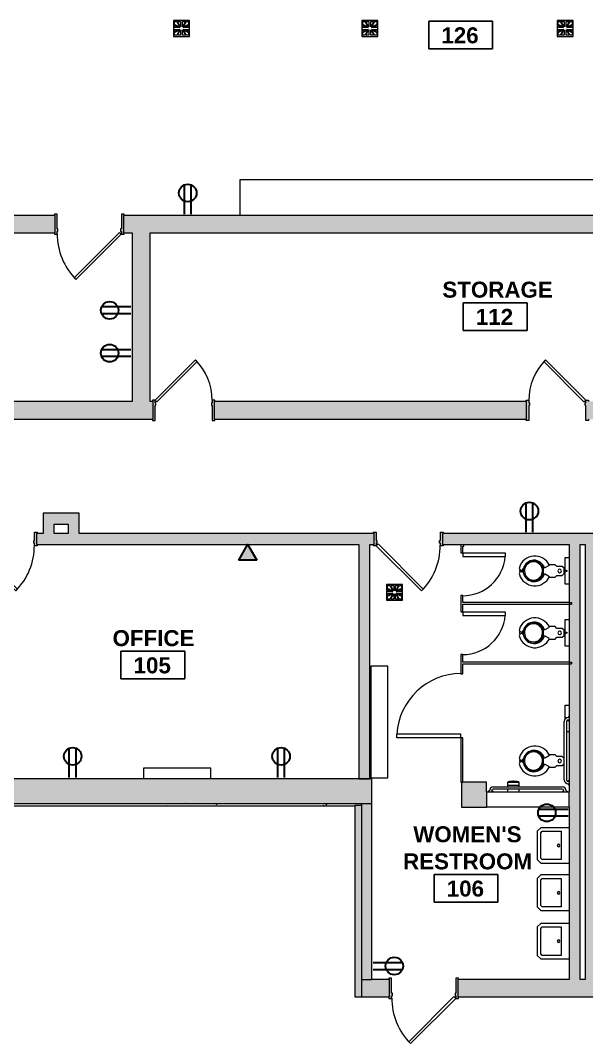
# Model space of a CAD drawing. Header units: inches. Extents: x -1569 to 1282, y -721 to 887.
# Drawn here: x 352 to 671, y -246 to 330 of the extents above; entities that cross this region are included whole.
import ezdxf

# ---------------------------------------------------------------- set-up
doc = ezdxf.new("R2010")
doc.units = ezdxf.units.IN
doc.header["$MEASUREMENT"] = 0
for name, color, linetype, lineweight in [('A-ANNO-NOTE', 131, 'Continuous', 13), ('A-AREA-IDEN', 2, 'Continuous', 9), ('A-DOOR', 31, 'Continuous', 13), ('A-FLOR', 192, 'Continuous', 13), ('A-WALL', 113, 'Continuous', 13), ('A-WALL-PATT', 111, 'Continuous', 13), ('E-ELEC-FIXT', 91, 'Continuous', 13), ('I-FURN', 30, 'Continuous', 9), ('I-WALL', 2, 'Continuous', 13), ('M-EQPM', 50, 'Continuous', 13), ('P-SANR-FIXT', 6, 'Continuous', 13)]:
    doc.layers.add(name, color=color, linetype=linetype, lineweight=lineweight)
doc.styles.add('Swis721 Lt BT_B', font='', dxfattribs={"height": 9})
doc.styles.get('Swis721 Lt BT_B').set_extended_font_data('Swis721 Lt BT', bold=True)

# ---------------------------------------------------------------- blocks, each defined once
blk = doc.blocks.new('Basic Wall _ Exterior - Brick and CMU on MTL_ Stud - ___-6877969-FIRST FLOOR POWER _ SIGNAL')
at = {"layer": 'A-WALL-PATT', "lineweight": 9}
h = blk.add_hatch(dxfattribs=at)
h.set_pattern_fill('FP_3', color=256, style=0, pattern_type=2)
h.set_pattern_definition([(0, (0, -89.438), (30.72, 4.745), [1.267, -21.773, 1.267, -21.773, -122.88]), (0, (0, -89.438), (30.72, 4.745), [-46.08, 1.267, -44.813, 1.267, -21.773, -53.76]), (0, (0, -89.438), (30.72, 4.745), [-115.2, 1.267, -14.093, 1.267, -37.133]), (133.061, (11.52, -87.066), (-22.01071, 14.06408), [0.928, -15.944, 0.928, -15.944, -89.986]), (133.061, (11.52, -87.066), (-22.01071, 14.06408), [-33.745, 0.928, -32.817, 0.928, -15.944, -39.369]), (133.061, (11.52, -87.066), (-22.01071, 14.06408), [-84.362, 0.928, -10.32, 0.928, -27.193]), (226.939, (15.36, -77.576), (-8.709455, -18.80903), [0.928, -15.944, 0.928, -15.944, -89.986]), (226.939, (15.36, -77.576), (-8.709455, -18.80903), [-33.745, 0.928, -32.817, 0.928, -15.944, -39.369]), (226.939, (15.36, -77.576), (-8.709455, -18.80903), [-84.362, 0.928, -10.32, 0.928, -27.193])])
h.paths.add_polyline_path([(540.34, -112.44), (540.34, -112.28), (544.34, -112.28), (544.34, -111.06), (324.34, -111.06), (324.34, -112.44), (404.13, -112.44)], flags=0)
at = {"layer": 'A-WALL', "lineweight": 9}
blk.add_line((324.34, -112.44), (540.34, -112.44), dxfattribs=at)
blk = doc.blocks.new('Door - Single - Solid Door 36_ x 84_-7220995-FIRST FLOOR POWER _ SIGNAL')
at = {"layer": 'A-DOOR'}
h = blk.add_hatch(color=250, dxfattribs=at)
h.paths.add_polyline_path([(-15.26, 5.78), (-15.63, 5.78), (-15.63, 5.03), (-15.26, 5.03), (-15.26, -4.85), (-15.63, -4.85), (-15.63, -5.6), (-14.13, -5.6), (-14.13, 2.78), (-13.63, 2.78), (-13.63, 4.28), (-14.13, 4.28), (-14.13, 5.78)], flags=0)
h.paths.add_polyline_path([(22.12, 5.78), (22.12, 4.28), (21.62, 4.28), (21.62, 2.78), (22.12, 2.78), (22.12, -5.6), (23.62, -5.6), (23.62, -4.85), (23.24, -4.85), (23.24, 5.03), (23.62, 5.03), (23.62, 5.78), (23.24, 5.78)], flags=0)
at = {"layer": 'A-DOOR', "color": 8, "lineweight": 20}
for p, q in [((-14.01, 5.78), (11.45, 31.23)), ((12.42, 30.26), (-13.03, 4.8)), ((11.45, 31.23), (12.42, 30.26)), ((-15.63, 5.78), (-15.63, 5.03)), ((-14.13, 5.78), (-15.63, 5.78)), ((-14.13, 4.28), (-14.13, 5.78)), ((-13.03, 4.8), (-14.01, 5.78)), ((23.62, 5.78), (22.12, 5.78)), ((22.12, 5.78), (22.12, 4.28)), ((23.62, 5.03), (23.62, 5.78)), ((-13.63, 4.28), (-14.13, 4.28)), ((-14.13, -5.6), (-14.13, 2.78)), ((-14.13, 2.78), (-13.63, 2.78)), ((-13.63, 2.78), (-13.63, 4.28)), ((22.12, 4.28), (21.62, 4.28)), ((21.62, 4.28), (21.62, 2.78)), ((21.62, 2.78), (22.12, 2.78)), ((22.12, 2.78), (22.12, -5.6)), ((-15.63, -4.85), (-15.63, -5.6)), ((-15.63, -5.6), (-14.13, -5.6)), ((22.12, -5.6), (23.62, -5.6)), ((23.62, -5.6), (23.62, -4.85))]:
    blk.add_line(p, q, dxfattribs=at)
at = {"layer": 'A-DOOR', "lineweight": 9}
blk.add_arc((-14.01, 5.78), 36, 359.5, 45, dxfattribs=at)
blk = doc.blocks.new('Door - Single - Solid Door 32_ x 84_-7220737-FIRST FLOOR POWER _ SIGNAL')
at = {"layer": 'A-DOOR'}
h = blk.add_hatch(color=250, dxfattribs=at)
h.paths.add_polyline_path([(20.12, 5.72), (20.12, -2.9), (19.62, -2.9), (19.62, -4.4), (20.12, -4.4), (20.12, -5.9), (21.62, -5.9), (21.62, -5.15), (21.24, -5.15), (21.24, 4.97), (21.62, 4.97), (21.62, 5.72), (21.24, 5.72)], flags=0)
h.paths.add_polyline_path([(-12.13, 5.72), (-13.63, 5.72), (-13.63, 4.97), (-13.26, 4.97), (-13.26, -5.15), (-13.63, -5.15), (-13.63, -5.9), (-12.13, -5.9), (-12.13, -4.4), (-11.63, -4.4), (-11.63, -2.9), (-12.13, -2.9), (-12.13, 4.97)], flags=0)
at = {"layer": 'A-DOOR', "color": 8, "lineweight": 20}
for p, q in [((-13.63, 5.72), (-12.13, 5.72)), ((-13.63, 4.97), (-13.63, 5.72)), ((-12.13, 5.72), (-12.13, -2.9)), ((20.12, 5.72), (21.62, 5.72)), ((20.12, -2.9), (20.12, 5.72)), ((21.62, 5.72), (21.62, 4.97)), ((-13.63, -5.9), (-13.63, -5.15)), ((-12.13, -2.9), (-11.63, -2.9)), ((-12.13, -4.4), (-12.13, -5.9)), ((-11.63, -4.4), (-12.13, -4.4)), ((-11.03, -4.93), (-12.01, -5.9)), ((-11.63, -2.9), (-11.63, -4.4)), ((11.59, -27.56), (-11.03, -4.93)), ((19.62, -2.9), (20.12, -2.9)), ((19.62, -4.4), (19.62, -2.9)), ((20.12, -4.4), (19.62, -4.4)), ((20.12, -5.9), (20.12, -4.4)), ((21.62, -5.15), (21.62, -5.9)), ((-12.13, -5.9), (-13.63, -5.9)), ((-12.01, -5.9), (10.62, -28.53)), ((21.62, -5.9), (20.12, -5.9)), ((10.62, -28.53), (11.59, -27.56))]:
    blk.add_line(p, q, dxfattribs=at)
at = {"layer": 'A-DOOR', "lineweight": 9}
blk.add_arc((-12.01, -5.9), 32, 315, 0.5, dxfattribs=at)
blk = doc.blocks.new('Door - Single - Solid Door 32_ x 84_-7220631-FIRST FLOOR POWER _ SIGNAL')
at = {"layer": 'A-DOOR'}
h = blk.add_hatch(color=250, dxfattribs=at)
h.paths.add_polyline_path([(21.62, -5.72), (21.62, -4.97), (21.24, -4.97), (21.24, 5.15), (21.62, 5.15), (21.62, 5.9), (20.12, 5.9), (20.12, 4.4), (19.62, 4.4), (19.62, 2.9), (20.12, 2.9), (20.12, -5.72), (21.24, -5.72)], flags=0)
h.paths.add_polyline_path([(-12.38, -5.72), (-12.13, -5.72), (-12.13, 2.9), (-11.63, 2.9), (-11.63, 4.4), (-12.13, 4.4), (-12.13, 5.9), (-13.63, 5.9), (-13.63, 5.15), (-13.26, 5.15), (-13.26, -4.97), (-13.63, -4.97), (-13.63, -5.72), (-13.26, -5.72)], flags=0)
at = {"layer": 'A-DOOR', "color": 8, "lineweight": 20}
for p, q in [((-12.01, 5.9), (10.62, 28.53)), ((11.59, 27.56), (-11.03, 4.93)), ((10.62, 28.53), (11.59, 27.56)), ((-13.63, 5.9), (-13.63, 5.15)), ((-12.13, 5.9), (-13.63, 5.9)), ((-12.13, 4.4), (-12.13, 5.9)), ((-11.03, 4.93), (-12.01, 5.9)), ((21.62, 5.9), (20.12, 5.9)), ((20.12, 5.9), (20.12, 4.4)), ((21.62, 5.15), (21.62, 5.9)), ((-11.63, 4.4), (-12.13, 4.4)), ((-12.13, -5.72), (-12.13, 2.9)), ((-12.13, 2.9), (-11.63, 2.9)), ((-11.63, 2.9), (-11.63, 4.4)), ((20.12, 4.4), (19.62, 4.4)), ((19.62, 4.4), (19.62, 2.9)), ((19.62, 2.9), (20.12, 2.9)), ((20.12, 2.9), (20.12, -5.72)), ((-13.63, -4.97), (-13.63, -5.72)), ((-13.63, -5.72), (-12.13, -5.72)), ((20.12, -5.72), (21.62, -5.72)), ((21.62, -5.72), (21.62, -4.97))]:
    blk.add_line(p, q, dxfattribs=at)
at = {"layer": 'A-DOOR', "lineweight": 9}
blk.add_arc((-12.01, 5.9), 32, 359.5, 45, dxfattribs=at)
blk = doc.blocks.new('Door - Single - Solid Door 36_ x 84_-7220308-FIRST FLOOR POWER _ SIGNAL')
at = {"layer": 'A-DOOR'}
h = blk.add_hatch(color=250, dxfattribs=at)
h.paths.add_polyline_path([(23.62, 2.97), (23.62, 3.72), (22.12, 3.72), (22.12, -0.9), (21.62, -0.9), (21.62, -2.4), (22.12, -2.4), (22.12, -3.9), (23.62, -3.9), (23.62, -3.15), (23.24, -3.15), (23.24, 2.97)], flags=0)
h.paths.add_polyline_path([(-13.63, -2.4), (-13.63, -0.9), (-14.13, -0.9), (-14.13, 3.72), (-15.63, 3.72), (-15.63, 2.97), (-15.26, 2.97), (-15.26, -3.15), (-15.63, -3.15), (-15.63, -3.9), (-14.13, -3.9), (-14.13, -2.4)], flags=0)
at = {"layer": 'A-DOOR', "color": 8, "lineweight": 20}
for p, q in [((-15.63, 3.72), (-14.13, 3.72)), ((-15.63, 2.97), (-15.63, 3.72)), ((-14.13, 3.72), (-14.13, -0.9)), ((22.12, 3.72), (23.62, 3.72)), ((22.12, -0.9), (22.12, 3.72)), ((23.62, 3.72), (23.62, 2.97)), ((-15.63, -3.9), (-15.63, -3.15)), ((-14.13, -3.9), (-15.63, -3.9)), ((-14.13, -0.9), (-13.63, -0.9)), ((-14.13, -2.4), (-14.13, -3.9)), ((-13.63, -2.4), (-14.13, -2.4)), ((-13.03, -2.93), (-14.01, -3.9)), ((-14.01, -3.9), (11.45, -29.36)), ((-13.63, -0.9), (-13.63, -2.4)), ((12.42, -28.38), (-13.03, -2.93)), ((21.62, -0.9), (22.12, -0.9)), ((21.62, -2.4), (21.62, -0.9)), ((22.12, -2.4), (21.62, -2.4)), ((22.12, -3.9), (22.12, -2.4)), ((23.62, -3.9), (22.12, -3.9)), ((23.62, -3.15), (23.62, -3.9)), ((11.45, -29.36), (12.42, -28.38))]:
    blk.add_line(p, q, dxfattribs=at)
at = {"layer": 'A-DOOR', "lineweight": 9}
blk.add_arc((-14.01, -3.9), 36, 315, 0.5, dxfattribs=at)
blk = doc.blocks.new('Door - Single - Solid Door 36_ x 84_-7219896-FIRST FLOOR POWER _ SIGNAL')
at = {"layer": 'A-DOOR'}
h = blk.add_hatch(color=250, dxfattribs=at)
h.paths.add_polyline_path([(-14.13, 5.78), (-15.63, 5.78), (-15.63, 5.03), (-15.26, 5.03), (-15.26, -4.85), (-15.63, -4.85), (-15.63, -5.6), (-14.13, -5.6), (-14.13, 2.78), (-13.63, 2.78), (-13.63, 4.28), (-14.13, 4.28), (-14.13, 5.03)], flags=0)
h.paths.add_polyline_path([(23.24, 5.78), (22.12, 5.78), (22.12, 4.28), (21.62, 4.28), (21.62, 2.78), (22.12, 2.78), (22.12, -5.6), (23.62, -5.6), (23.62, -4.85), (23.24, -4.85), (23.24, 5.03), (23.62, 5.03), (23.62, 5.78)], flags=0)
at = {"layer": 'A-DOOR', "color": 8, "lineweight": 20}
for p, q in [((-14.01, 5.78), (11.45, 31.23)), ((12.42, 30.26), (-13.03, 4.8)), ((11.45, 31.23), (12.42, 30.26)), ((-15.63, 5.78), (-15.63, 5.03)), ((-14.13, 5.78), (-15.63, 5.78)), ((-14.13, 4.28), (-14.13, 5.78)), ((-13.03, 4.8), (-14.01, 5.78)), ((23.62, 5.78), (22.12, 5.78)), ((22.12, 5.78), (22.12, 4.28)), ((23.62, 5.03), (23.62, 5.78)), ((-13.63, 4.28), (-14.13, 4.28)), ((-14.13, -5.6), (-14.13, 2.78)), ((-14.13, 2.78), (-13.63, 2.78)), ((-13.63, 2.78), (-13.63, 4.28)), ((22.12, 4.28), (21.62, 4.28)), ((21.62, 4.28), (21.62, 2.78)), ((21.62, 2.78), (22.12, 2.78)), ((22.12, 2.78), (22.12, -5.6)), ((-15.63, -4.85), (-15.63, -5.6)), ((-15.63, -5.6), (-14.13, -5.6)), ((22.12, -5.6), (23.62, -5.6)), ((23.62, -5.6), (23.62, -4.85))]:
    blk.add_line(p, q, dxfattribs=at)
at = {"layer": 'A-DOOR', "lineweight": 9}
blk.add_arc((-14.01, 5.78), 36, 359.5, 45, dxfattribs=at)
blk = doc.blocks.new('Fan Coil Unit 9_5L x 63W x 25_5H - Fan Coil Unit 9_5L x 63W x 25_5H-6914405-FIRST FLOOR POWER _ SIGNAL')
at = {"layer": 'M-EQPM', "lineweight": 9}
for p, q in [((-31.5, 4.75), (-31.5, -4.75)), ((31.5, 4.75), (-31.5, 4.75)), ((31.5, -4.75), (31.5, 4.75)), ((-31.5, -4.75), (31.5, -4.75))]:
    blk.add_line(p, q, dxfattribs=at)
blk = doc.blocks.new('Floor Drain 9L x 9W - Floor Drain 9L x 9W-V6-FIRST FLOOR POWER _ SIGNAL')
at = {"layer": 'P-SANR-FIXT', "lineweight": 9}
for p, q in [((4.5, 4.5), (-4.5, 4.5)), ((-4.5, 4.5), (-4.5, -4.5)), ((-4, 2.21), (-4, 3.83)), ((-4, 3.83), (-2.75, 3.83)), ((-0.99, 0.8), (-4, 2.21)), ((-4, 1.63), (-0.91, 0.5)), ((-4, 0.5), (-4, 1.63)), ((-0.91, 0.5), (-4, 0.5)), ((-2.75, 3.83), (-0.99, 0.8)), ((-0.5, 0.83), (-2.25, 3.83)), ((-2.25, 3.83), (-0.5, 3.83)), ((-0.5, 3.83), (-0.5, 0.83)), ((0.5, 3.83), (2.25, 3.83)), ((2.25, 3.83), (0.5, 0.83)), ((0.5, 0.83), (0.5, 3.83)), ((0.91, 0.5), (4, 1.63)), ((4, 0.5), (0.91, 0.5)), ((0.99, 0.8), (2.75, 3.83)), ((4, 2.21), (0.99, 0.8)), ((2.75, 3.83), (4, 3.83)), ((4, 3.83), (4, 2.21)), ((4, 1.63), (4, 0.5)), ((4.5, -4.5), (4.5, 4.5)), ((-4.5, -4.5), (4.5, -4.5)), ((-4, -1.63), (-4, -0.5)), ((-4, -0.5), (-0.91, -0.5)), ((-0.91, -0.5), (-4, -1.63)), ((-4, -2.21), (-0.99, -0.8)), ((-4, -3.83), (-4, -2.21)), ((-2.75, -3.83), (-4, -3.83)), ((-0.99, -0.8), (-2.75, -3.83)), ((-2.25, -3.83), (-0.5, -0.83)), ((-0.5, -3.83), (-2.25, -3.83)), ((-0.5, -0.83), (-0.5, -3.83)), ((0.5, -3.83), (0.5, -0.83)), ((0.5, -0.83), (2.25, -3.83)), ((2.25, -3.83), (0.5, -3.83)), ((4, -1.63), (0.91, -0.5)), ((0.91, -0.5), (4, -0.5)), ((2.75, -3.83), (0.99, -0.8)), ((0.99, -0.8), (4, -2.21)), ((4, -3.83), (2.75, -3.83)), ((4, -0.5), (4, -1.63)), ((4, -2.21), (4, -3.83))]:
    blk.add_line(p, q, dxfattribs=at)
blk = doc.blocks.new('PS - Power Device _Wall Base_ - Duplex-4862727-FIRST FLOOR POWER _ SIGNAL')
at = {"layer": 'E-ELEC-FIXT', "lineweight": 9}
for p, q in [((635.77, 41.09), (638.52, 41.09)), ((635.77, 41.09), (635.77, 40.91)), ((638.52, 40.91), (638.52, 41.09))]:
    blk.add_line(p, q, dxfattribs=at)
blk = doc.blocks.new('Heater 38W x 6_5D x 16H - Heater 38W x 6_5D x 16H-V10-FIRST FLOOR POWER _ SIGNAL')
at = {"layer": 'M-EQPM', "lineweight": 9}
for p, q in [((19, 3.25), (-19, 3.25)), ((-19, 3.25), (-19, -2.8)), ((19, -2.8), (19, 3.25))]:
    blk.add_line(p, q, dxfattribs=at)
blk = doc.blocks.new('Water Closet - Flush Valve - Floor Mounted - Private - Flushing Greater than 1_6 gpf-6857337-FIRST FLOOR POWER _ SIGNAL')
at = {"layer": 'P-SANR-FIXT', "lineweight": 9}
for p, q in [((-2.5, -4), (-3.5, -5)), ((-3.5, -5), (-3.5, -8.38)), ((-1.5, 0), (-2.5, -1)), ((-2.5, -1), (-2.5, -4)), ((1.5, 0), (-1.5, 0)), ((2.5, -1), (1.5, 0)), ((2.5, -4), (2.5, -1)), ((3.5, -5), (2.5, -4)), ((3.5, -8.38), (3.5, -5)), ((-1.69, -11.06), (-3.25, -8.22)), ((3.25, -8.22), (1.69, -11.06))]:
    blk.add_line(p, q, dxfattribs=at)
at = {"layer": 'P-SANR-FIXT', "lineweight": 9, "flags": 128}
for points in [[(-4.38, -12.79), (-4.22, -12.64), (-4.03, -12.48), (-3.84, -12.32), (-3.64, -12.17), (-3.43, -12.03), (-3.22, -11.89), (-3.01, -11.77), (-2.78, -11.65), (-2.56, -11.55), (-2.33, -11.45), (-2.09, -11.36), (-2, -11.33)], [(2, -11.33), (2.24, -11.41), (2.47, -11.51), (2.69, -11.61), (2.92, -11.72), (3.14, -11.84), (3.35, -11.97), (3.56, -12.11), (3.76, -12.26), (3.96, -12.41), (4.15, -12.57), (4.33, -12.74), (4.38, -12.8)], [(-0.2, -23.5), (-0.25, -23.5), (-0.5, -23.48), (-0.56, -23.47)], [(0.56, -23.47), (0.35, -23.49), (0.1, -23.5)]]:
    blk.add_lwpolyline(points, dxfattribs=at)
at = {"layer": 'P-SANR-FIXT', "lineweight": 9}
for centre, radius, start, end in [((0, -2.5), 1, 360, 180), ((0, -2.5), 1, 180, 360), ((0.74, -16.45), 9.14, 115.8609, 252.57414), ((0.1, -16.91), 6.11, 106.96329, 257.03671), ((0, -17.25), 5.75, 0, 180), ((-0.1, -16.91), 6.11, 282.96329, 73.03671), ((-0.74, -16.45), 9.14, 287.42586, 64.1391), ((0, -17.25), 5.75, 180, 238.35838), ((0, -17.25), 5.75, 161.44192, 165.97071), ((0, -17.19), 5.13, 90, 270), ((0, -17.25), 5.75, 146.59153, 151.90112), ((0, -17.25), 5.75, 132.2685, 137.75398), ((0, -17.25), 5.75, 118.11894, 123.43346), ((0, -17.25), 5.75, 104.04286, 108.5788), ((0, -17.19), 5.12, 270, 90), ((0, -17.25), 5.75, 71.4212, 75.95714), ((0, -17.25), 5.75, 56.56654, 61.88106), ((0, -17.25), 5.75, 301.64162, 0), ((0, -17.25), 5.75, 42.24602, 47.7315), ((0, -17.25), 5.75, 28.09888, 33.40847), ((0, -17.25), 5.75, 14.02929, 18.55808), ((0, -17.25), 5.75, 240.61494, 251.15914), ((-1.64, -24.02), 1.21, 252.57414, 72.57414), ((0, -17.25), 5.75, 255.85513, 284.14487), ((1.64, -24.02), 1.21, 107.42586, 287.42586), ((0, -17.25), 5.75, 288.84086, 299.38506), ((0, -17.25), 7.75, 263.5978, 276.4022)]:
    blk.add_arc(centre, radius, start, end, dxfattribs=at)
blk = doc.blocks.new('Lavatory - Wall Mounted - 20_x18_ - Public-6857333-FIRST FLOOR POWER _ SIGNAL')
at = {"layer": 'P-SANR-FIXT', "lineweight": 9}
for p, q in [((-436.49, -42.99), (-452.49, -42.99)), ((-447.99, -60.99), (-447.99, -44.99)), ((-447.99, -44.99), (-437.31, -44.99)), ((-437.31, -44.99), (-436.49, -45.82)), ((-434.49, -44.99), (-436.49, -42.99)), ((-436.49, -45.82), (-436.49, -60.16)), ((-434.49, -60.99), (-434.49, -44.99)), ((-452.49, -62.99), (-436.49, -62.99)), ((-437.31, -60.99), (-447.99, -60.99)), ((-436.49, -60.16), (-437.31, -60.99)), ((-436.49, -62.99), (-434.49, -60.99))]:
    blk.add_line(p, q, dxfattribs=at)
for start, end in [(90, 270), (90, 270), (270, 90), (270, 90)]:
    blk.add_arc((-446.49, -52.99), 0.75, start, end, dxfattribs=at)
blk = doc.blocks.new('Single-Flush - 24_ x 80_-6917576-FIRST FLOOR POWER _ SIGNAL')
at = {"layer": 'A-DOOR', "lineweight": 20}
for p, q in [((10, -0.5), (10, -24.48)), ((12, -0.5), (10, -0.5)), ((12, -0.5), (12, -24.48)), ((12, -24.48), (10, -24.48))]:
    blk.add_line(p, q, dxfattribs=at)
at = {"layer": 'A-DOOR', "lineweight": 9}
blk.add_arc((12, -0.5), 24.07, 180, 265.23307, dxfattribs=at)
blk = doc.blocks.new('Single-Flush - 36_ x 84_-6917172-FIRST FLOOR POWER _ SIGNAL')
at = {"layer": 'A-DOOR', "lineweight": 20}
for p, q in [((16, -0.5), (16, -36.51)), ((18, -0.5), (16, -0.5)), ((18, -0.5), (18, -36.51)), ((18, -36.51), (16, -36.51))]:
    blk.add_line(p, q, dxfattribs=at)
at = {"layer": 'A-DOOR', "lineweight": 9}
blk.add_arc((18, -0.5), 36.07, 180, 266.82115, dxfattribs=at)
blk = doc.blocks.new('P-Seat_Cover_Dispenser - P-Seat_Cover_Dispenser-V46-FIRST FLOOR POWER _ SIGNAL')
at = {"layer": 'P-SANR-FIXT', "lineweight": 9}
for p, q in [((658.71, 27.34), (661.09, 27.34)), ((658.71, 12.34), (658.71, 27.34)), ((661.09, 27.34), (661.09, 12.34)), ((661.09, 12.34), (658.71, 12.34))]:
    blk.add_line(p, q, dxfattribs=at)
blk.add_ellipse((659.43, 19.85), major_axis=(0, 0.391), ratio=0.967919, dxfattribs=at)
blk = doc.blocks.new('P-Seat_Cover_Dispenser - P-Seat_Cover_Dispenser-V47-FIRST FLOOR POWER _ SIGNAL')
at = {"layer": 'P-SANR-FIXT', "lineweight": 9}
for p, q in [((658.71, -55.78), (661.09, -55.78)), ((658.71, -63.69), (658.71, -55.78)), ((661.09, -70.78), (659.57, -70.78))]:
    blk.add_line(p, q, dxfattribs=at)
blk.add_ellipse((659.43, -63.28), major_axis=(0, 0.391), ratio=0.967919, start_param=5.798863, end_param=7.760627, dxfattribs=at)
blk = doc.blocks.new('P-Grab_Bar-36in - 36 INCH-V20-FIRST FLOOR POWER _ SIGNAL')
at = {"layer": 'I-FURN'}
for p, q in [((828.29, 230.97), (828.29, 231.11)), ((828.98, 231.58), (829.05, 231.58)), ((830.32, 231.58), (830.39, 231.58)), ((831.09, 231.11), (831.09, 230.97)), ((831.26, 233.75), (864.12, 233.75)), ((864.11, 232.48), (831.26, 232.48)), ((864.29, 230.97), (864.29, 231.11)), ((864.98, 231.58), (865.05, 231.58)), ((866.32, 231.58), (866.39, 231.58)), ((867.09, 231.11), (867.09, 230.97))]:
    blk.add_line(p, q, dxfattribs=at)
for centre, radius, start, end in [((828.38, 231.11), 0.0934, 88.00106, 180), ((828.38, 231.3), 0.0984, 272.95581, 347.04712), ((828.56, 231.23), 0.0975, 89.15603, 150.84791), ((828.54, 231.42), 0.0998, 280.01332, 343.99427), ((828.72, 231.34), 0.0983, 82.18624, 147.82402), ((828.73, 231.7), 0.259, 270.26784, 327.73976), ((828.98, 231.54), 0.0327, 86.78645, 147.73976), ((831.26, 231.54), 2.21, 90, 179.14454), ((831.27, 231.54), 0.946, 90.57652, 177.65888), ((830.39, 231.54), 0.0327, 32.26024, 93.21355), ((830.64, 231.7), 0.259, 212.26024, 269.73216), ((830.65, 231.34), 0.0983, 32.17598, 97.81376), ((830.83, 231.42), 0.0998, 196.00573, 259.98668), ((830.81, 231.23), 0.0975, 29.15209, 90.84397), ((830.99, 231.3), 0.0984, 192.95288, 267.04419), ((830.99, 231.11), 0.0934, 0, 91.99894), ((864.1, 231.54), 0.946, 2.3393, 89.6607), ((864.11, 231.54), 2.21, 0.8636, 89.88562), ((864.38, 231.11), 0.0934, 88, 180), ((864.38, 231.3), 0.0984, 272.95497, 347.04503), ((864.56, 231.23), 0.0975, 89.15321, 150.84679), ((864.54, 231.42), 0.0998, 280.01169, 343.98831), ((864.72, 231.34), 0.0983, 82.17935, 147.82065), ((864.73, 231.7), 0.259, 270.2661, 327.7339), ((864.98, 231.54), 0.0327, 86.76754, 147.7339), ((866.39, 231.54), 0.0327, 32.27043, 93.24641), ((866.64, 231.7), 0.259, 212.27043, 269.73518), ((866.65, 231.34), 0.0983, 32.18184, 97.82574), ((866.83, 231.42), 0.0998, 196.01609, 259.98952), ((866.81, 231.23), 0.0975, 29.15404, 90.84887), ((866.99, 231.3), 0.0984, 192.95652, 267.04565), ((866.99, 231.11), 0.0934, 0, 92.00079)]:
    blk.add_arc(centre, radius, start, end, dxfattribs=at)
blk = doc.blocks.new('P-Grab_Bar-42in - 42 INCH-V48-FIRST FLOOR POWER _ SIGNAL')
at = {"layer": 'I-FURN'}
for p, q in [((618.32, -101.76), (657.18, -101.76)), ((657.17, -103.03), (618.32, -103.03)), ((615.35, -104.55), (615.35, -104.41)), ((616.05, -103.94), (616.11, -103.94)), ((617.39, -103.94), (617.45, -103.94)), ((618.15, -104.41), (618.15, -104.55)), ((657.35, -104.55), (657.35, -104.41)), ((658.05, -103.94), (658.11, -103.94)), ((659.39, -103.94), (659.45, -103.94)), ((660.15, -104.41), (660.15, -104.55))]:
    blk.add_line(p, q, dxfattribs=at)
for centre, radius, start, end in [((618.32, -103.97), 2.21, 90, 179.14454), ((618.33, -103.98), 0.946, 90.57652, 177.65888), ((657.17, -103.98), 0.946, 2.3393, 89.6607), ((657.18, -103.97), 2.21, 0.8636, 89.88562), ((615.44, -104.41), 0.0934, 88.00106, 180), ((615.44, -104.22), 0.0984, 272.95581, 347.04712), ((615.62, -104.29), 0.0975, 89.15603, 150.84791), ((615.61, -104.09), 0.0998, 280.01332, 343.99427), ((615.79, -104.17), 0.0983, 82.18624, 147.82402), ((615.8, -103.82), 0.259, 270.26784, 327.73976), ((616.04, -103.97), 0.0327, 86.78645, 147.73976), ((617.46, -103.97), 0.0327, 32.26024, 93.21355), ((617.7, -103.82), 0.259, 212.26024, 269.73216), ((617.71, -104.17), 0.0983, 32.17598, 97.81376), ((617.89, -104.09), 0.0998, 196.00573, 259.98668), ((617.88, -104.29), 0.0975, 29.15209, 90.84397), ((618.06, -104.22), 0.0984, 192.95288, 267.04419), ((618.06, -104.41), 0.0934, 0, 91.99894), ((657.44, -104.41), 0.0934, 88, 180), ((657.44, -104.22), 0.0984, 272.95497, 347.04503), ((657.62, -104.29), 0.0975, 89.15321, 150.84679), ((657.61, -104.09), 0.0998, 280.01169, 343.98831), ((657.79, -104.17), 0.0983, 82.17935, 147.82065), ((657.8, -103.82), 0.259, 270.2661, 327.7339), ((658.04, -103.97), 0.0327, 86.76754, 147.7339), ((659.46, -103.97), 0.0327, 32.27043, 93.24641), ((659.7, -103.82), 0.259, 212.27043, 269.73518), ((659.71, -104.17), 0.0983, 32.18184, 97.82574), ((659.89, -104.09), 0.0998, 196.01609, 259.98952), ((659.88, -104.29), 0.0975, 29.15404, 90.84887), ((660.06, -104.22), 0.0984, 192.95652, 267.04565), ((660.06, -104.41), 0.0934, 0, 92.00079)]:
    blk.add_arc(centre, radius, start, end, dxfattribs=at)
blk = doc.blocks.new('Toilet-Tissue-Dispenser_Bobrick_B-4288 - B-4288-V52-FIRST FLOOR POWER _ SIGNAL')
at = {"layer": 'P-SANR-FIXT', "lineweight": 9}
for p, q in [((632.65, -99.31), (626.58, -99.31)), ((626.59, -101.76), (626.59, -99.05)), ((632.65, -100.93), (626.59, -100.93)), ((626.59, -104.55), (626.59, -103.03)), ((629.37, -98.54), (629.37, -98.61)), ((629.87, -98.54), (629.37, -98.54)), ((629.37, -98.54), (629.87, -98.54)), ((629.87, -98.61), (629.37, -98.61)), ((629.37, -98.61), (629.87, -98.61)), ((629.87, -98.61), (629.87, -98.54)), ((632.65, -99.05), (632.65, -101.76)), ((632.65, -103.03), (632.65, -104.55))]:
    blk.add_line(p, q, dxfattribs=at)
for centre, radius, start, end in [((626.71, -99.05), 0.125, 102.35942, 180), ((629.62, -112.32), 13.7, 90, 102.35942), ((629.62, -112.32), 13.7, 77.64058, 90), ((632.52, -99.05), 0.125, 0, 77.64058)]:
    blk.add_arc(centre, radius, start, end, dxfattribs=at)
blk = doc.blocks.new('Room Tag - Room Name and Number-3379422-FIRST FLOOR POWER _ SIGNAL')
at = {"layer": 'A-AREA-IDEN'}
for p, q in [((-0.1881, -0.1636), (-0.1881, -0.0018)), ((-0.1881, -0.0018), (0.1869, -0.0018)), ((0.1869, -0.0018), (-0.1881, -0.0018)), ((-0.1881, -0.0018), (-0.1881, -0.1636)), ((0.1869, -0.0018), (0.1869, -0.1636)), ((0.1869, -0.1636), (0.1869, -0.0018)), ((0.1869, -0.1636), (-0.1881, -0.1636)), ((-0.1881, -0.1636), (0.1869, -0.1636))]:
    blk.add_line(p, q, dxfattribs=at)

msp = doc.modelspace()

# ---------------------------------------------------------------- hatches: boundary and pattern name
at = {"layer": 'A-ANNO-NOTE', "lineweight": 9}
msp.add_hatch(color=256, dxfattribs=at).paths.add_polyline_path([(485.1, 25.92), (479.94, 34.85), (474.78, 25.92)], flags=0)
at = {"layer": 'A-WALL'}
msp.add_hatch(color=250, dxfattribs=at).paths.add_polyline_path([(609.82, -113.18), (614.46, -113.18), (614.46, -99.18), (600.46, -99.18), (600.46, -113.18)], flags=0)
at = {"layer": 'A-WALL-PATT', "lineweight": 9}
h = msp.add_hatch(color=7, dxfattribs=at)
h.paths.add_polyline_path([(815.5, 210.12), (830.12, 210.12), (830.12, 219.99), (410.04, 219.99), (410.04, 210.12), (769.79, 210.12)], flags=0)
h.paths.add_polyline_path([(371.54, 210.12), (371.54, 219.99), (316.79, 219.99), (316.79, 210.12)], flags=0)
for points in [[(425.04, 115.31), (425.04, 210.12), (414.92, 210.12), (414.92, 115.31)], [(371.03, 40.91), (371.03, 52.27), (364.9, 52.27), (364.9, 40.91)], [(378.96, 46.14), (378.96, 52.27), (371.03, 52.27), (371.03, 46.14)], [(385.08, 40.91), (385.08, 52.27), (378.96, 52.27), (378.96, 40.91)], [(542.59, -97.18), (548.72, -97.18), (548.72, 34.78), (542.59, 34.78), (542.59, -36.78)], [(661.09, -210.18), (667.21, -210.18), (667.21, 34.78), (661.09, 34.78), (661.09, -190.81)], [(676.15, -210.18), (676.15, 34.78), (670.02, 34.78), (670.02, -210.18)], [(544.34, -220.05), (544.34, -112.28), (540.34, -112.28), (540.34, -220.05)], [(549.96, -210.18), (549.96, -111.06), (544.34, -111.06), (544.34, -210.18)]]:
    msp.add_hatch(color=7, dxfattribs=at).paths.add_polyline_path(points, flags=0)
h = msp.add_hatch(color=7, dxfattribs=at)
h.paths.add_polyline_path([(1101.15, 105.19), (1112.92, 105.19), (1112.92, 115.31), (1101.15, 115.31)], flags=0)
h.paths.add_polyline_path([(1066.65, 105.19), (1066.65, 115.31), (1043.2, 115.31), (1043.2, 105.19), (1044.04, 105.19)], flags=0)
h.paths.add_polyline_path([(1004.7, 105.19), (1004.7, 115.31), (950.26, 115.31), (950.26, 105.19), (952.62, 105.19)], flags=0)
h.paths.add_polyline_path([(906.92, 105.19), (911.76, 105.19), (911.76, 115.31), (885.79, 115.31), (885.82, 114.85), (885.95, 114.85), (885.95, 114.76), (885.82, 114.76), (885.79, 111.31), (870.17, 111.31), (870.17, 115.31), (771.6, 115.31), (771.6, 105.19), (861.21, 105.19)], flags=0)
h.paths.add_polyline_path([(737.1, 105.19), (737.1, 115.31), (671.6, 115.31), (671.6, 105.19)], flags=0)
h.paths.add_polyline_path([(637.1, 105.19), (637.1, 115.31), (461.23, 115.31), (461.23, 105.19), (586.96, 105.19)], flags=0)
h.paths.add_polyline_path([(426.73, 105.19), (426.73, 115.31), (306.85, 115.31), (306.85, 105.19), (404.13, 105.19)], flags=0)
h = msp.add_hatch(color=7, dxfattribs=at)
h.paths.add_polyline_path([(632.67, 34.78), (687.84, 34.78), (687.84, 40.91), (589.69, 40.91), (589.69, 34.78)], flags=0)
h.paths.add_polyline_path([(732.15, 34.78), (738.14, 34.78), (738.14, 40.91), (726.34, 40.91), (726.34, 34.78)], flags=0)
h.paths.add_polyline_path([(495.55, 34.78), (551.19, 34.78), (551.19, 40.91), (361.19, 40.91), (361.19, 34.78), (404.13, 34.78)], flags=0)
h.paths.add_polyline_path([(322.69, 34.78), (322.69, 40.91), (317.46, 40.91), (317.46, 34.78)], flags=0)
at = {"layer": 'A-WALL-PATT'}
msp.add_hatch(color=250, dxfattribs=at).paths.add_polyline_path([(544.34, -111.06), (549.96, -111.06), (549.96, -97.19), (324.34, -97.19), (324.34, -111.06), (404.13, -111.06)], flags=0)
at = {"layer": 'A-WALL-PATT', "lineweight": 9}
h = msp.add_hatch(color=7, dxfattribs=at)
h.paths.add_polyline_path([(816.96, -220.05), (816.96, -210.18), (726.34, -210.18), (726.34, -220.05), (769.79, -220.05)], flags=0)
h.paths.add_polyline_path([(687.84, -220.05), (687.84, -210.18), (598.4, -210.18), (598.4, -220.05), (678.38, -220.05)], flags=0)
h.paths.add_polyline_path([(559.9, -220.05), (559.9, -210.18), (544.34, -210.18), (544.34, -220.05)], flags=0)

# ---------------------------------------------------------------- linework, layer by layer
at = {"layer": 'A-ANNO-NOTE', "lineweight": 30}
for p, q in [((444.36, 220.65), (444.36, 237.17)), ((444.36, 220.65), (444.36, 237.17)), ((448.19, 220.65), (448.19, 237.17)), ((414.26, 168.46), (397.74, 168.46)), ((414.26, 164.63), (397.74, 164.63)), ((414.26, 164.63), (397.74, 164.63)), ((414.26, 144.35), (397.74, 144.35)), ((414.26, 140.52), (397.74, 140.52)), ((414.26, 140.52), (397.74, 140.52)), ((636.73, 41.56), (636.73, 58.09)), ((636.73, 41.56), (636.73, 58.09)), ((640.56, 41.56), (640.56, 58.09)), ((479.94, 34.85), (474.78, 25.92)), ((479.94, 34.85), (485.1, 25.92)), ((485.1, 25.92), (474.78, 25.92)), ((379.6, -96.53), (379.6, -80.01)), ((379.6, -96.53), (379.6, -80.01)), ((383.43, -96.53), (383.43, -80.01)), ((496.91, -96.53), (496.91, -80.01)), ((496.91, -96.53), (496.91, -80.01)), ((500.74, -96.53), (500.74, -80.01)), ((660.43, -114.45), (643.91, -114.45)), ((660.43, -118.29), (643.91, -118.29)), ((660.43, -118.29), (643.91, -118.29)), ((550.61, -200.69), (567.14, -200.69)), ((550.61, -200.69), (567.14, -200.69)), ((550.61, -204.52), (567.14, -204.52))]:
    msp.add_line(p, q, dxfattribs=at)
at = {"layer": 'A-ANNO-NOTE', "lineweight": 9}
for p, q in [((479.94, 34.85), (474.78, 25.92)), ((485.1, 25.92), (479.94, 34.85)), ((474.78, 25.92), (485.1, 25.92))]:
    msp.add_line(p, q, dxfattribs=at)
at = {"layer": 'A-ANNO-NOTE', "lineweight": 30}
for centre in [(446.28, 232.61), (402.3, 166.55), (402.3, 142.44), (638.64, 53.52), (381.51, -84.57), (498.83, -84.57), (648.47, -116.37), (562.58, -202.61)]:
    msp.add_circle(centre, 4.95, dxfattribs=at)
at = {"layer": 'A-FLOR'}
for p, q in [((475.55, 240.07), (475.55, 220.07)), ((715.55, 240.07), (475.55, 240.07)), ((475.55, 220.07), (715.55, 220.07))]:
    msp.add_line(p, q, dxfattribs=at)
at = {"layer": 'A-WALL', "color": 8, "lineweight": 20}
for p, q in [((371.54, 219.99), (316.79, 219.99)), ((371.54, 210.12), (371.54, 219.99)), ((830.12, 219.99), (410.04, 219.99)), ((410.04, 219.99), (410.04, 210.12)), ((306.91, 210.12), (371.54, 210.12)), ((410.04, 210.12), (414.92, 210.12)), ((425.04, 210.12), (830.12, 210.12)), ((549.96, -97.19), (317.46, -97.19)), ((549.96, -210.18), (549.96, -97.19)), ((600.46, -99.18), (600.46, -113.18)), ((614.46, -99.18), (601.09, -99.18)), ((614.46, -104.55), (614.46, -99.18)), ((324.34, -111.06), (544.34, -111.06)), ((540.34, -112.28), (540.34, -220.05)), ((544.34, -112.28), (540.34, -112.28)), ((544.34, -210.18), (544.34, -111.06)), ((600.46, -113.18), (614.46, -113.18)), ((559.9, -210.18), (549.96, -210.18)), ((559.9, -220.05), (559.9, -210.18)), ((661.09, -210.18), (598.4, -210.18)), ((598.4, -210.18), (598.4, -220.05)), ((670.02, -210.18), (667.21, -210.18)), ((540.34, -220.05), (559.9, -220.05)), ((598.4, -220.05), (687.84, -220.05))]:
    msp.add_line(p, q, dxfattribs=at)
at = {"layer": 'A-WALL'}
for p, q in [((661.09, 2.11), (662.34, 2.11)), ((661.09, 1.11), (662.34, 1.11)), ((661.09, -31.55), (662.34, -31.55)), ((661.09, -32.55), (662.34, -32.55))]:
    msp.add_line(p, q, dxfattribs=at)
at = {"layer": 'A-WALL', "lineweight": 9}
for p, q in [((601.09, -99.18), (600.46, -99.18)), ((614.46, -104.55), (661.09, -104.55)), ((614.46, -104.55), (614.46, -113.18)), ((661.09, -113.18), (661.09, -104.55)), ((661.09, -113.18), (614.46, -113.18))]:
    msp.add_line(p, q, dxfattribs=at)
at = {"layer": 'A-WALL', "color": 55}
for p, q in [((544.34, -111.06), (549.96, -111.06)), ((544.34, -210.18), (549.96, -210.18)), ((544.34, -220.05), (544.34, -210.18))]:
    msp.add_line(p, q, dxfattribs=at)
at = {"layer": 'I-WALL', "color": 8, "lineweight": 20}
for p, q in [((414.92, 210.12), (414.92, 115.31)), ((425.04, 115.31), (425.04, 210.12)), ((414.92, 115.31), (306.85, 115.31)), ((426.73, 115.31), (425.04, 115.31)), ((426.73, 105.19), (426.73, 115.31)), ((637.1, 115.31), (461.23, 115.31)), ((461.23, 115.31), (461.23, 105.19)), ((637.1, 105.19), (637.1, 115.31)), ((306.85, 105.19), (426.73, 105.19)), ((461.23, 105.19), (637.1, 105.19)), ((364.9, 52.27), (364.9, 40.91)), ((385.08, 52.27), (364.9, 52.27)), ((385.08, 40.91), (385.08, 52.27)), ((371.03, 40.91), (371.03, 46.14)), ((371.03, 46.14), (378.96, 46.14)), ((378.96, 46.14), (378.96, 40.91)), ((364.9, 40.91), (361.19, 40.91)), ((361.19, 40.91), (361.19, 34.78)), ((378.96, 40.91), (371.03, 40.91)), ((551.19, 40.91), (385.08, 40.91)), ((551.19, 34.78), (551.19, 40.91)), ((687.84, 40.91), (589.69, 40.91)), ((589.69, 40.91), (589.69, 34.78)), ((361.19, 34.78), (542.59, 34.78)), ((542.59, 34.78), (542.59, -97.18)), ((548.72, 34.78), (551.19, 34.78)), ((548.72, -97.18), (548.72, 34.78)), ((589.69, 34.78), (661.09, 34.78)), ((661.09, 34.78), (661.09, -104.55)), ((667.21, 34.78), (670.02, 34.78)), ((667.21, -210.18), (667.21, 34.78)), ((670.02, 34.78), (670.02, -210.18)), ((542.59, -97.18), (548.72, -97.18)), ((661.09, -113.18), (661.09, -210.18))]:
    msp.add_line(p, q, dxfattribs=at)
at = {"layer": 'I-WALL'}
for p, q in [((600.09, 34.78), (600.09, 29.95)), ((601.65, 33.78), (601.65, 34.78)), ((600.09, 29.95), (601.09, 29.95)), ((601.09, 29.95), (601.09, 33.78)), ((601.09, 33.78), (601.65, 33.78)), ((600.09, 5.95), (600.09, -3.22)), ((601.09, 5.95), (600.09, 5.95)), ((601.09, 2.11), (601.09, 5.95)), ((661.09, 2.11), (601.09, 2.11)), ((601.09, -3.22), (601.09, 1.11)), ((601.09, 1.11), (661.09, 1.11)), ((600.09, -3.22), (601.09, -3.22)), ((600.09, -27.22), (600.09, -38.05)), ((601.09, -27.22), (600.09, -27.22)), ((601.09, -31.55), (601.09, -27.22)), ((661.09, -31.55), (601.09, -31.55)), ((601.09, -38.05), (601.09, -32.55)), ((601.09, -32.55), (661.09, -32.55)), ((600.09, -38.05), (601.09, -38.05)), ((600.09, -74.05), (600.09, -99.18)), ((601.09, -74.05), (600.09, -74.05)), ((601.09, -99.18), (601.09, -74.05)), ((600.09, -99.18), (600.46, -99.18))]:
    msp.add_line(p, q, dxfattribs=at)
at = {"layer": 'I-WALL', "lineweight": 9}
for p, q in [((662.34, 2.11), (662.34, 1.11)), ((662.34, -31.55), (662.34, -32.55)), ((600.46, -99.18), (601.09, -99.18))]:
    msp.add_line(p, q, dxfattribs=at)

# ---------------------------------------------------------------- block references
at = {"layer": 'A-AREA-IDEN', "xscale": 95.99999999999994, "yscale": 95.99999999999994, "zscale": 95.99999999999994}
for p in [(599.99, 329.49), (619.39, 170.98), (426.68, -25.24), (603, -150.92)]:
    msp.add_blockref('Room Tag - Room Name and Number-3379422-FIRST FLOOR POWER _ SIGNAL', p, dxfattribs=at)
at = {"layer": 'A-DOOR'}
for name, p, rotation in [('Door - Single - Solid Door 36_ x 84_-7220995-FIRST FLOOR POWER _ SIGNAL', (394.79, 215.14), 180), ('Door - Single - Solid Door 32_ x 84_-7220737-FIRST FLOOR POWER _ SIGNAL', (658.35, 110.16), 180), ('Single-Flush - 24_ x 80_-6917576-FIRST FLOOR POWER _ SIGNAL', (600.59, 17.95), 89.9999999999999), ('Single-Flush - 24_ x 80_-6917576-FIRST FLOOR POWER _ SIGNAL', (600.59, -15.22), 89.9999999999999), ('Single-Flush - 36_ x 84_-6917172-FIRST FLOOR POWER _ SIGNAL', (600.59, -56.05), 269.9999999999999), ('Door - Single - Solid Door 36_ x 84_-7219896-FIRST FLOOR POWER _ SIGNAL', (583.14, -215.03), 180)]:
    msp.add_blockref(name, p, dxfattribs=dict(at, rotation=rotation))
for name, p in [('Door - Single - Solid Door 32_ x 84_-7220631-FIRST FLOOR POWER _ SIGNAL', (439.99, 110.16)), ('Door - Single - Solid Door 36_ x 84_-7220308-FIRST FLOOR POWER _ SIGNAL', (337.94, 37.93)), ('Door - Single - Solid Door 36_ x 84_-7220308-FIRST FLOOR POWER _ SIGNAL', (566.44, 37.93))]:
    msp.add_blockref(name, p, dxfattribs=at)
at = {"layer": 'A-WALL', "lineweight": 9}
msp.add_blockref('Basic Wall _ Exterior - Brick and CMU on MTL_ Stud - ___-6877969-FIRST FLOOR POWER _ SIGNAL', (0, 0), dxfattribs=at)
at = {"layer": 'E-ELEC-FIXT', "lineweight": 9}
msp.add_blockref('PS - Power Device _Wall Base_ - Duplex-4862727-FIRST FLOOR POWER _ SIGNAL', (0, 0), dxfattribs=at)
at = {"layer": 'M-EQPM', "lineweight": 9, "rotation": 89.99999999999991}
msp.add_blockref('Fan Coil Unit 9_5L x 63W x 25_5H - Fan Coil Unit 9_5L x 63W x 25_5H-6914405-FIRST FLOOR POWER _ SIGNAL', (554.15, -65.22), dxfattribs=at)
at = {"layer": 'M-EQPM', "lineweight": 9}
msp.add_blockref('Heater 38W x 6_5D x 16H - Heater 38W x 6_5D x 16H-V10-FIRST FLOOR POWER _ SIGNAL', (440.34, -94.39), dxfattribs=at)
at = {"layer": 'P-SANR-FIXT', "lineweight": 9}
for name, p in [('Floor Drain 9L x 9W - Floor Drain 9L x 9W-V6-FIRST FLOOR POWER _ SIGNAL', (442.79, 325.25)), ('Floor Drain 9L x 9W - Floor Drain 9L x 9W-V6-FIRST FLOOR POWER _ SIGNAL', (548.79, 325.25)), ('Floor Drain 9L x 9W - Floor Drain 9L x 9W-V6-FIRST FLOOR POWER _ SIGNAL', (658.79, 325.25)), ('P-Seat_Cover_Dispenser - P-Seat_Cover_Dispenser-V46-FIRST FLOOR POWER _ SIGNAL', (0, 0)), ('Floor Drain 9L x 9W - Floor Drain 9L x 9W-V6-FIRST FLOOR POWER _ SIGNAL', (562.72, 7.78)), ('P-Seat_Cover_Dispenser - P-Seat_Cover_Dispenser-V46-FIRST FLOOR POWER _ SIGNAL', (0, -34.86)), ('P-Seat_Cover_Dispenser - P-Seat_Cover_Dispenser-V47-FIRST FLOOR POWER _ SIGNAL', (0, 0)), ('P-Grab_Bar-42in - 42 INCH-V48-FIRST FLOOR POWER _ SIGNAL', (0, 0)), ('Toilet-Tissue-Dispenser_Bobrick_B-4288 - B-4288-V52-FIRST FLOOR POWER _ SIGNAL', (0, 0))]:
    msp.add_blockref(name, p, dxfattribs=at)
for name, p, rotation in [('Water Closet - Flush Valve - Floor Mounted - Private - Flushing Greater than 1_6 gpf-6857337-FIRST FLOOR POWER _ SIGNAL', (658.15, 19.84), 269.9999999999997), ('Water Closet - Flush Valve - Floor Mounted - Private - Flushing Greater than 1_6 gpf-6857337-FIRST FLOOR POWER _ SIGNAL', (658.15, -15.01), 269.9999999999997), ('P-Grab_Bar-36in - 36 INCH-V20-FIRST FLOOR POWER _ SIGNAL', (892.05, -929.06), 90.00000000000007), ('Water Closet - Flush Valve - Floor Mounted - Private - Flushing Greater than 1_6 gpf-6857337-FIRST FLOOR POWER _ SIGNAL', (658.15, -87.22), 269.9999999999997), ('Lavatory - Wall Mounted - 20_x18_ - Public-6857333-FIRST FLOOR POWER _ SIGNAL', (208.6, -187.71), 180), ('Lavatory - Wall Mounted - 20_x18_ - Public-6857333-FIRST FLOOR POWER _ SIGNAL', (208.6, -214.35), 180), ('Lavatory - Wall Mounted - 20_x18_ - Public-6857333-FIRST FLOOR POWER _ SIGNAL', (208.6, -241.6), 180)]:
    msp.add_blockref(name, p, dxfattribs=dict(at, rotation=rotation))

# ---------------------------------------------------------------- texts
at = {"layer": 'A-AREA-IDEN', "char_height": 9, "attachment_point": 1, "style": 'Swis721 Lt BT_B'}
for s, insert, width in [('126', (589.09, 325.89), 25.452), ('STORAGE', (589.64, 182.69), 71.811), ('112', (608.5, 167.37), 25.452), ('OFFICE', (403.94, -13.52), 54.843), ('105', (415.79, -28.84), 25.452), ("WOMEN'S", (573.26, -123.94), 71.811), ('RESTROOM', (567.51, -139.19), 85.749), ('106', (592.11, -154.52), 25.452)]:
    msp.add_mtext(s, dxfattribs=dict(at, insert=insert, width=width))

doc.saveas('drawing.dxf')
